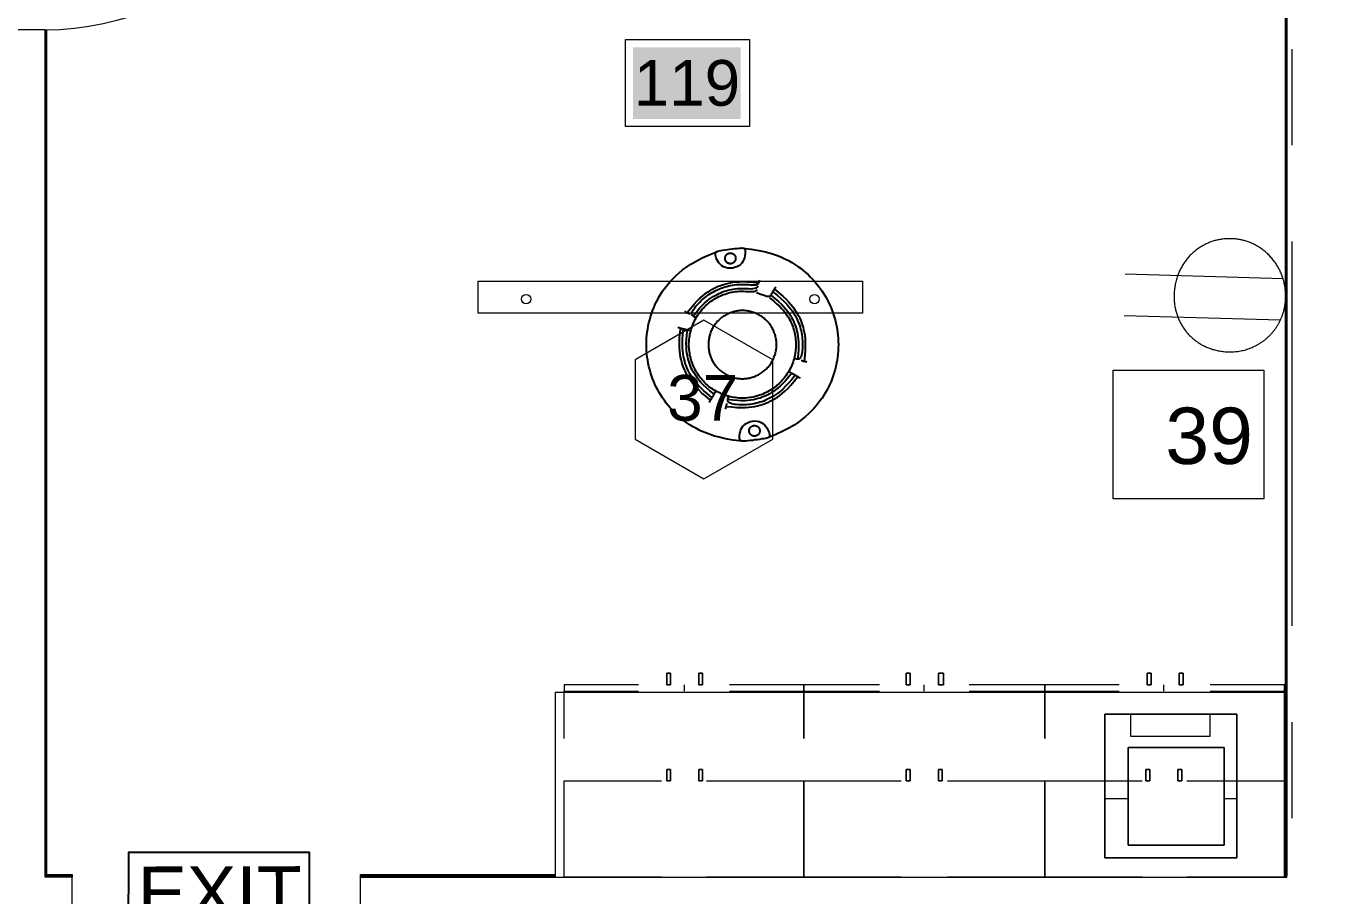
# Model space of a CAD drawing. Header units: inches. Extents: x 0.9 to 36.3, y 0.7 to 23.3.
# Drawn here: x 18.598 to 20.31, y 7.691 to 8.821 of the extents above; entities that cross this region are included whole.
import ezdxf

# ---------------------------------------------------------------- set-up
doc = ezdxf.new("R2010")
doc.units = ezdxf.units.IN
doc.linetypes.add('ACAD_ISO02W100', pattern=[15, 12, -3])
for name, color, linetype, lineweight, true_color in [('Blocks', 7, 'Continuous', 5, 0x9a9c7f), ('Boarder for name', 7, 'Continuous', 5, 0x777777), ('Doors', 7, 'Continuous', 5, 0xf2db9c), ('Lights', 7, 'Continuous', 15, 0xff0a0a), ('Numbering Lights', 1, 'Continuous', 15, 0xff0000), ('PDF_Geometry', 7, 'Continuous', 9, 0x777777)]:
    doc.layers.add(name, color=color, linetype=linetype, lineweight=lineweight, true_color=true_color)
for name, color, linetype in [('EXIT', 10, 'Continuous'), ('PDF_Text', 7, 'Continuous'), ('Smoke Detector', 104, 'Continuous')]:
    doc.layers.add(name, color=color, linetype=linetype)
doc.layers.add('Numbering receptecles', color=170, linetype='Continuous', lineweight=15)
doc.layers.add('Receptacles', color=170, linetype='Continuous', lineweight=15)
doc.layers.add('PDF_Solid Fills', color=7, linetype='Continuous', true_color=0xffffff)
doc.styles.add('PDF Arial', font='arial.ttf')
doc.styles.get("Standard").update_dxf_attribs({"font": 'arial.ttf'})

msp = doc.modelspace()

# ---------------------------------------------------------------- linework, layer by layer
at = {"layer": 'Blocks', "linetype": 'ByBlock'}
for points in [[(19.4309, 7.9647), (19.4309, 7.9797), (19.4359, 7.9797), (19.4359, 7.9647), (19.4359, 7.9797), (19.4309, 7.9797), (19.4309, 7.9647), (19.4309, 7.9747)], [(19.4775, 7.9797), (19.4775, 7.9647), (19.4725, 7.9647), (19.4775, 7.9647), (19.4775, 7.9747), (19.4775, 7.9647), (19.4725, 7.9647), (19.4775, 7.9647), (19.4775, 7.9797), (19.4725, 7.9797), (19.4725, 7.9647), (19.4725, 7.9797)], [(19.7425, 7.9647), (19.7425, 7.9797), (19.7475, 7.9797), (19.7475, 7.9647), (19.7475, 7.9797), (19.7425, 7.9797), (19.7425, 7.9647), (19.7425, 7.9747)], [(19.7909, 7.9797), (19.7909, 7.9647), (19.7842, 7.9647), (19.7909, 7.9647), (19.7909, 7.9747), (19.7909, 7.9647), (19.7842, 7.9647), (19.7909, 7.9647), (19.7909, 7.9797), (19.7842, 7.9797), (19.7842, 7.9647), (19.7842, 7.9797)], [(20.0559, 7.9647), (20.0559, 7.9797), (20.0609, 7.9797), (20.0609, 7.9647), (20.0609, 7.9797), (20.0559, 7.9797), (20.0559, 7.9647), (20.0559, 7.9747)], [(20.1025, 7.9797), (20.1025, 7.9647), (20.0975, 7.9647), (20.1025, 7.9647), (20.1025, 7.9747), (20.1025, 7.9647), (20.0975, 7.9647), (20.1025, 7.9647), (20.1025, 7.9797), (20.0975, 7.9797), (20.0975, 7.9647), (20.0975, 7.9797)], [(19.4359, 7.9647), (19.4359, 7.9747)], [(19.4725, 7.9747), (19.4725, 7.9647)], [(19.7475, 7.9647), (19.7475, 7.9747)], [(19.7842, 7.9747), (19.7842, 7.9647)], [(20.0609, 7.9647), (20.0609, 7.9747)], [(20.0975, 7.9747), (20.0975, 7.9647)], [(19.2859, 7.7147), (20.2342, 7.7147), (20.2342, 7.9547), (19.2859, 7.9547)], [(20.0009, 7.7397), (20.1725, 7.7397), (20.1725, 7.9263), (20.0009, 7.9263)], [(20.1725, 7.9263), (20.1725, 7.8347), (20.1725, 7.7397), (20.1725, 7.8347)], [(20.0309, 7.7564), (20.1558, 7.7564), (20.1558, 7.883), (20.0309, 7.883)], [(19.4309, 7.8397), (19.4309, 7.8547), (19.4359, 7.8547), (19.4359, 7.8397), (19.4359, 7.8547), (19.4309, 7.8547), (19.4309, 7.8397), (19.4309, 7.8497)], [(19.4359, 7.8397), (19.4359, 7.8497)], [(19.4725, 7.8397), (19.4725, 7.8547), (19.4775, 7.8547), (19.4775, 7.8397), (19.4775, 7.8547), (19.4725, 7.8547), (19.4725, 7.8397), (19.4725, 7.8497)], [(19.4775, 7.8397), (19.4775, 7.8497)], [(19.7425, 7.8397), (19.7425, 7.8547), (19.7475, 7.8547), (19.7475, 7.8397), (19.7475, 7.8547), (19.7425, 7.8547), (19.7425, 7.8397), (19.7425, 7.8497)], [(19.7475, 7.8397), (19.7475, 7.8497)], [(19.7842, 7.8397), (19.7842, 7.8547), (19.7892, 7.8547), (19.7892, 7.8397), (19.7892, 7.8547), (19.7842, 7.8547), (19.7842, 7.8397), (19.7842, 7.8497)], [(19.7892, 7.8397), (19.7892, 7.8497)], [(20.0009, 7.8163), (20.0009, 7.8347), (20.0009, 7.843), (20.0009, 7.8347)], [(20.0542, 7.8397), (20.0542, 7.8547), (20.0592, 7.8547), (20.0592, 7.8397), (20.0592, 7.8547), (20.0542, 7.8547), (20.0542, 7.8397), (20.0542, 7.8497)], [(20.0592, 7.8397), (20.0592, 7.8497)], [(20.0958, 7.8397), (20.0958, 7.8547), (20.1008, 7.8547), (20.1008, 7.8397), (20.1008, 7.8547), (20.0958, 7.8547), (20.0958, 7.8397), (20.0958, 7.8497)], [(20.1008, 7.8397), (20.1008, 7.8497)], [(20.1725, 7.8163), (20.1725, 7.8347), (20.1725, 7.843), (20.1725, 7.8347)]]:
    msp.add_lwpolyline(points, close=True, dxfattribs=at)
for points in [[(19.3942, 7.9647), (19.2975, 7.9647), (19.2975, 7.9563)], [(19.4309, 7.9647), (19.4359, 7.9647), (19.4309, 7.9647)], [(19.4309, 7.9647), (19.4359, 7.9647), (19.4309, 7.9647)], [(19.4542, 7.9563), (19.4542, 7.9647)], [(19.7075, 7.9647), (19.6092, 7.9647), (19.6092, 7.9563), (19.6092, 7.9647), (19.5125, 7.9647)], [(19.7425, 7.9647), (19.7475, 7.9647), (19.7425, 7.9647)], [(19.7425, 7.9647), (19.7475, 7.9647), (19.7425, 7.9647)], [(19.7659, 7.9563), (19.7659, 7.9647)], [(20.0192, 7.9647), (19.9225, 7.9647), (19.9225, 7.9563), (19.9225, 7.9647), (19.8242, 7.9647)], [(20.0559, 7.9647), (20.0609, 7.9647), (20.0559, 7.9647)], [(20.0559, 7.9647), (20.0609, 7.9647), (20.0559, 7.9647)], [(20.0775, 7.9563), (20.0775, 7.9647)], [(20.2342, 7.9563), (20.2342, 7.9647), (20.1375, 7.9647)], [(19.2975, 7.8947), (19.2975, 7.9563), (19.3942, 7.9563)], [(19.5125, 7.9563), (19.6092, 7.9563), (19.6092, 7.8947), (19.6092, 7.9563), (19.7075, 7.9563)], [(19.8242, 7.9563), (19.9225, 7.9563), (19.9225, 7.8947), (19.9225, 7.9563), (20.0192, 7.9563)], [(20.1375, 7.9563), (20.2342, 7.9563), (20.2342, 7.8947)], [(20.1725, 7.8363), (20.1725, 7.8413), (20.1725, 7.843), (20.1725, 7.8463), (20.1725, 7.8863), (20.1725, 7.9263), (20.0009, 7.9263), (20.0858, 7.9263), (20.1725, 7.9263), (20.1725, 7.918), (20.1725, 7.908), (20.1725, 7.898), (20.1725, 7.8863), (20.1725, 7.863), (20.1725, 7.838), (20.1725, 7.8163), (20.1725, 7.778), (20.1725, 7.7397), (20.1725, 7.7564), (20.1725, 7.7397), (20.0009, 7.7397), (20.1725, 7.7397), (20.0009, 7.7397), (20.0009, 7.7564), (20.0009, 7.7397), (20.0009, 7.778), (20.0009, 7.8163), (20.0009, 7.838), (20.0009, 7.863), (20.0009, 7.8863), (20.0009, 7.898), (20.0009, 7.908), (20.0009, 7.918), (20.0009, 7.9263), (20.0009, 7.8963), (20.0009, 7.8947), (20.0009, 7.893), (20.0009, 7.8913), (20.0009, 7.8897), (20.0009, 7.8863), (20.0009, 7.823), (20.0009, 7.758), (20.0009, 7.823), (20.0009, 7.8863), (20.0009, 7.8897), (20.0009, 7.8913), (20.0009, 7.893), (20.0009, 7.8947), (20.0009, 7.8963), (20.0009, 7.9263), (20.0359, 7.9263), (20.0609, 7.9263), (20.0858, 7.9263), (20.1108, 7.9263), (20.1358, 7.9263), (20.1725, 7.9263), (20.1725, 7.8963), (20.1725, 7.8947), (20.1725, 7.893), (20.1725, 7.8913), (20.1725, 7.8897), (20.1725, 7.8863), (20.1725, 7.823), (20.1725, 7.758), (20.1725, 7.823), (20.1725, 7.8863), (20.1725, 7.8897), (20.1725, 7.8913), (20.1725, 7.893), (20.1725, 7.8947), (20.1725, 7.8963), (20.1725, 7.9263), (20.1375, 7.9263), (20.1125, 7.9263), (20.0858, 7.9263), (20.0592, 7.9263), (20.0342, 7.9263), (20.0342, 7.918), (20.0342, 7.908), (20.0342, 7.898), (20.1375, 7.898), (20.1375, 7.908), (20.1375, 7.918), (20.1375, 7.9263), (20.0342, 7.9263), (20.0009, 7.9263), (20.0009, 7.8347), (20.0009, 7.7397), (20.0009, 7.8347), (20.0009, 7.9263), (20.0009, 7.8863), (20.0009, 7.8463), (20.0009, 7.843), (20.0009, 7.8413), (20.0009, 7.8363)], [(20.0009, 7.9263), (20.0342, 7.9263), (20.0342, 7.918), (20.0342, 7.908), (20.0342, 7.898), (20.1375, 7.898), (20.1375, 7.908), (20.1375, 7.918), (20.1375, 7.9263), (20.1725, 7.9263)], [(20.0342, 7.9263), (20.1375, 7.9263), (20.0342, 7.9263)], [(20.1125, 7.9263), (20.0858, 7.9263), (20.0592, 7.9263)], [(20.0309, 7.8163), (20.0309, 7.848), (20.0309, 7.883), (20.1558, 7.883), (20.1558, 7.848), (20.1558, 7.8163), (20.1558, 7.7863), (20.1558, 7.7564), (20.0309, 7.7564), (20.0309, 7.7863), (20.0309, 7.8163), (20.0009, 7.8163)], [(19.4242, 7.7147), (19.2975, 7.7147), (19.2975, 7.8397), (19.4242, 7.8397)], [(19.4309, 7.8397), (19.4359, 7.8397), (19.4309, 7.8397)], [(19.4309, 7.8397), (19.4359, 7.8397), (19.4309, 7.8397)], [(19.4725, 7.8397), (19.4775, 7.8397), (19.4725, 7.8397)], [(19.4725, 7.8397), (19.4775, 7.8397), (19.4725, 7.8397)], [(19.4825, 7.8397), (19.6092, 7.8397), (19.6092, 7.7147), (19.4825, 7.7147)], [(19.7359, 7.7147), (19.6092, 7.7147), (19.6092, 7.8397), (19.7359, 7.8397)], [(19.7425, 7.8397), (19.7475, 7.8397), (19.7425, 7.8397)], [(19.7425, 7.8397), (19.7475, 7.8397), (19.7425, 7.8397)], [(19.7842, 7.8397), (19.7892, 7.8397), (19.7842, 7.8397)], [(19.7842, 7.8397), (19.7892, 7.8397), (19.7842, 7.8397)], [(19.7959, 7.8397), (19.9225, 7.8397), (19.9225, 7.7147), (19.7959, 7.7147)], [(20.0492, 7.7147), (19.9225, 7.7147), (19.9225, 7.8397), (20.0492, 7.8397)], [(20.0542, 7.8397), (20.0592, 7.8397), (20.0542, 7.8397)], [(20.0542, 7.8397), (20.0592, 7.8397), (20.0542, 7.8397)], [(20.0958, 7.8397), (20.1008, 7.8397), (20.0958, 7.8397)], [(20.0958, 7.8397), (20.1008, 7.8397), (20.0958, 7.8397)], [(20.1075, 7.8397), (20.2342, 7.8397), (20.2342, 7.7147), (20.1075, 7.7147)], [(20.1725, 7.8163), (20.1558, 7.8163)], [(19.3942, 7.7147), (19.2975, 7.7147), (19.2975, 7.7764)], [(19.7075, 7.7147), (19.6092, 7.7147), (19.6092, 7.7764), (19.6092, 7.7147), (19.5125, 7.7147)], [(20.0192, 7.7147), (19.9225, 7.7147), (19.9225, 7.7764), (19.9225, 7.7147), (19.8242, 7.7147)]]:
    msp.add_lwpolyline(points, dxfattribs=at)
at = {"layer": 'Boarder for name', "linetype": 'ByBlock'}
msp.add_lwpolyline([(19.3772, 8.8037), (19.5388, 8.8037), (19.5388, 8.6904), (19.3772, 8.6904)], close=True, dxfattribs=at)
at = {"layer": 'Doors', "linetype": 'ByBlock'}
msp.add_arc((18.6198, 9.1941), 0.3778, 270.4236, 359.5764, dxfattribs=at)
at = {"layer": 'EXIT', "linetype": 'ByBlock', "ltscale": 0.001}
msp.add_lwpolyline([(18.9659, 7.6384), (18.7311, 7.6384), (18.7313, 7.747), (18.9661, 7.747)], close=True, dxfattribs=at)
at = {"layer": 'Lights', "linetype": 'ByBlock'}
msp.add_lwpolyline([(19.6856, 8.448), (19.1856, 8.448), (19.1856, 8.4897), (19.6856, 8.4897)], close=True, dxfattribs=at)
for centre in [(19.2481, 8.4662), (19.6231, 8.4662)]:
    msp.add_circle(centre, 0.006, dxfattribs=at)
at = {"layer": 'Numbering Lights', "linetype": 'ByBlock', "ltscale": 0.001}
msp.add_lwpolyline([(19.4794, 8.439), (19.3899, 8.3874), (19.3899, 8.2841), (19.4794, 8.2325), (19.5688, 8.2841), (19.5688, 8.3874)], close=True, dxfattribs=at)
at = {"layer": 'Numbering receptecles', "linetype": 'ByBlock', "ltscale": 0.001}
msp.add_lwpolyline([(20.0116, 8.3738), (20.2076, 8.3738), (20.2076, 8.2066), (20.0116, 8.2066)], close=True, dxfattribs=at)
at = {"layer": 'PDF_Geometry', "linetype": 'ByBlock'}
for points in [[(20.3142, 6.0998), (20.0359, 6.0998), (20.0359, 6.1931), (20.2375, 6.1931), (20.2375, 7.6647), (19.0326, 7.6647), (19.0326, 7.7147), (20.2375, 7.7147), (20.2375, 9.223), (18.6226, 9.223), (18.6226, 9.1913), (18.5726, 9.1913), (18.5726, 9.2663), (18.5726, 9.2963), (18.6226, 9.2963), (20.3075, 9.2963), (20.7492, 9.2963), (20.7492, 9.2663), (20.7492, 9.223), (20.5625, 9.223)], [(20.2375, 7.7147), (20.2375, 9.223), (20.2375, 7.7164), (20.2342, 7.7164), (20.2375, 7.7164), (20.2358, 7.7164), (20.2358, 7.718), (20.2358, 9.2196), (18.6242, 9.2196), (18.6242, 9.2213), (20.2375, 9.2213), (18.6242, 9.2213), (18.6242, 9.2196), (18.6242, 9.1913), (18.6242, 9.2213)], [(20.2375, 9.2213), (20.2375, 7.7164), (20.2358, 7.7164), (20.2358, 7.718), (20.2342, 7.718)], [(17.9543, 6.0998), (18.7876, 6.0998), (18.7876, 6.1931), (18.6226, 6.1931), (18.6226, 7.3364), (18.6226, 7.6647), (18.6576, 7.6647), (18.6576, 7.7147), (18.6226, 7.7147), (18.6226, 8.668), (18.6226, 8.8163), (18.5726, 8.8163)], [(18.6242, 7.7164), (18.6242, 8.668), (18.6242, 7.718), (18.6576, 7.718), (18.6576, 7.7164), (18.6576, 7.7147), (18.6226, 7.7147), (18.6226, 8.668), (18.6226, 8.8163), (18.6242, 8.8163), (18.6242, 8.668), (18.6242, 8.8163), (18.6242, 8.668), (18.6242, 7.7147)], [(18.6242, 8.8163), (18.6242, 8.8163)], [(20.2442, 8.6663), (20.2442, 8.7913)], [(20.2442, 8.0413), (20.2442, 8.5413)], [(20.2442, 7.7913), (20.2442, 7.9163)], [(20.2342, 7.7764), (20.2342, 7.7147), (20.1375, 7.7147)], [(18.6226, 7.7147), (18.6226, 7.7164), (18.6576, 7.7164), (18.6242, 7.7164), (18.6576, 7.7164)], [(19.0326, 7.7147), (19.0326, 7.7164), (19.0326, 7.718), (19.2859, 7.718)]]:
    msp.add_lwpolyline(points, dxfattribs=at)
msp.add_lwpolyline([(19.2859, 7.7164), (19.0326, 7.7164)], close=True, dxfattribs=at)
at = {"layer": 'PDF_Solid Fills', "linetype": 'ByBlock', "transparency": 33554559}
msp.add_solid([(19.3872, 8.7004), (19.5272, 8.7004), (19.3872, 8.7937), (19.5272, 8.7937)], dxfattribs=at)
at = {"layer": 'Receptacles', "linetype": 'ByBlock'}
for points in [[(20.0273, 8.4989), (20.2324, 8.493)], [(20.0258, 8.445), (20.2291, 8.4392)]]:
    msp.add_lwpolyline(points, dxfattribs=at)
msp.add_rational_spline([(20.2358, 8.468), (20.2354, 8.4485), (20.2275, 8.4306), (20.2133, 8.4172), (20.1991, 8.4038), (20.1808, 8.3969), (20.1613, 8.3976), (20.1198, 8.3988), (20.0896, 8.4308), (20.0908, 8.4722), (20.092, 8.5136), (20.124, 8.5459), (20.1655, 8.5447), (20.2048, 8.5436), (20.237, 8.5095), (20.2358, 8.468)], [1, 0.948448710105, 0.948448710105, 1, 0.948448710105, 0.948448710105, 1, 1, 1, 1, 1, 1, 1, 1, 1, 1], degree=3, knots=[0, 0, 0, 0, 0.79168, 0.79168, 0.79168, 1.583359, 1.583359, 1.583359, 2.583359, 2.583359, 2.583359, 3.583359, 3.583359, 3.583359, 4.583359, 4.583359, 4.583359, 4.583359], dxfattribs=at)
at = {"layer": 'Smoke Detector', "linetype": 'ByBlock'}
for points in [[(19.5287, 8.2814), (19.5174, 8.2829), (19.5076, 8.2846), (19.4991, 8.2865), (19.4916, 8.2886), (19.4851, 8.2908), (19.4793, 8.2931), (19.4742, 8.2954), (19.4695, 8.2979), (19.4652, 8.3003), (19.4611, 8.3028), (19.4573, 8.3053), (19.4537, 8.3078), (19.4503, 8.3105), (19.4471, 8.3131), (19.4441, 8.3159), (19.4411, 8.3187), (19.4383, 8.3217), (19.4355, 8.3247), (19.4329, 8.3278), (19.4304, 8.331), (19.4279, 8.3343), (19.4256, 8.3377), (19.4234, 8.3411), (19.4213, 8.3446), (19.4193, 8.3482), (19.4174, 8.3518), (19.4157, 8.3555), (19.4141, 8.3592), (19.4126, 8.363), (19.4112, 8.3669), (19.4099, 8.3708), (19.4088, 8.3747), (19.4078, 8.3787), (19.407, 8.3827), (19.4062, 8.3867), (19.4056, 8.3907), (19.4052, 8.3948), (19.4048, 8.3988), (19.4046, 8.4029), (19.4046, 8.407), (19.4046, 8.4111), (19.4048, 8.4152), (19.4052, 8.4192), (19.4056, 8.4233), (19.4062, 8.4273), (19.407, 8.4314), (19.4078, 8.4353), (19.4088, 8.4393), (19.4099, 8.4432), (19.4112, 8.4471), (19.4126, 8.451), (19.4141, 8.4548), (19.4157, 8.4585), (19.4174, 8.4622), (19.4193, 8.4658), (19.4213, 8.4694), (19.4234, 8.4729), (19.4256, 8.4764), (19.428, 8.4798), (19.4306, 8.4832), (19.4334, 8.4866), (19.4365, 8.49), (19.4397, 8.4935), (19.4433, 8.4969), (19.4472, 8.5005), (19.4515, 8.5041), (19.4565, 8.5078), (19.4623, 8.5117), (19.4691, 8.5156), (19.477, 8.5197), (19.4862, 8.5239), (19.4969, 8.5283)], [(19.5294, 8.5326), (19.5409, 8.5311), (19.5509, 8.5294), (19.5595, 8.5275), (19.5671, 8.5255), (19.5737, 8.5233), (19.5794, 8.521), (19.5846, 8.5186), (19.5893, 8.5162), (19.5936, 8.5137), (19.5977, 8.5112), (19.6015, 8.5087), (19.6051, 8.5062), (19.6084, 8.5035), (19.6116, 8.5009), (19.6147, 8.4981), (19.6176, 8.4953), (19.6205, 8.4923), (19.6232, 8.4893), (19.6259, 8.4862), (19.6284, 8.483), (19.6308, 8.4797), (19.6332, 8.4763), (19.6354, 8.4729), (19.6375, 8.4694), (19.6395, 8.4658), (19.6413, 8.4622), (19.6431, 8.4585), (19.6447, 8.4548), (19.6462, 8.451), (19.6476, 8.4471), (19.6488, 8.4432), (19.65, 8.4393), (19.6509, 8.4353), (19.6518, 8.4314), (19.6525, 8.4273), (19.6531, 8.4233), (19.6536, 8.4192), (19.6539, 8.4152), (19.6541, 8.4111), (19.6542, 8.407), (19.6541, 8.4029), (19.6539, 8.3988), (19.6536, 8.3948), (19.6531, 8.3907), (19.6525, 8.3867), (19.6518, 8.3827), (19.6509, 8.3787), (19.65, 8.3747), (19.6488, 8.3708), (19.6476, 8.3669), (19.6462, 8.363), (19.6447, 8.3592), (19.6431, 8.3555), (19.6413, 8.3518), (19.6395, 8.3482), (19.6375, 8.3446), (19.6354, 8.3411), (19.6331, 8.3376), (19.6307, 8.3342), (19.6281, 8.3308), (19.6253, 8.3274), (19.6223, 8.324), (19.619, 8.3206), (19.6155, 8.3171), (19.6116, 8.3135), (19.6072, 8.3099), (19.6023, 8.3062), (19.5965, 8.3024), (19.5899, 8.2985), (19.5821, 8.2944), (19.573, 8.2902), (19.5626, 8.2859)], [(19.4574, 8.4486), (19.4622, 8.4545), (19.4665, 8.4596), (19.4705, 8.4639), (19.4742, 8.4675), (19.4777, 8.4705), (19.4809, 8.4731), (19.4839, 8.4752), (19.4869, 8.4771), (19.4897, 8.4787), (19.4925, 8.4802), (19.4952, 8.4816), (19.498, 8.4828), (19.5008, 8.4839), (19.5037, 8.4849), (19.5067, 8.4858), (19.5099, 8.4866), (19.5133, 8.4874), (19.517, 8.488), (19.521, 8.4885), (19.5256, 8.4888), (19.5308, 8.4889), (19.5366, 8.4887), (19.5433, 8.4882), (19.5509, 8.4873)], [(19.5646, 8.4679), (19.5696, 8.4639), (19.5739, 8.4602), (19.5775, 8.4568), (19.5806, 8.4537), (19.5831, 8.4508), (19.5853, 8.448), (19.5871, 8.4455), (19.5887, 8.443), (19.5901, 8.4406), (19.5914, 8.4383), (19.5925, 8.436), (19.5935, 8.4338), (19.5944, 8.4316), (19.5952, 8.4294), (19.5959, 8.4272), (19.5966, 8.425), (19.5971, 8.4228), (19.5976, 8.4206), (19.598, 8.4183), (19.5983, 8.4161), (19.5986, 8.4138), (19.5988, 8.4116), (19.5989, 8.4093), (19.5989, 8.407), (19.5989, 8.4047), (19.5988, 8.4025), (19.5986, 8.4002), (19.5983, 8.3979), (19.598, 8.3957), (19.5976, 8.3934), (19.5971, 8.3912), (19.5966, 8.389), (19.5959, 8.3868), (19.5952, 8.3847), (19.5945, 8.3825), (19.5936, 8.3804), (19.5927, 8.3783), (19.5918, 8.3762), (19.5907, 8.3742), (19.5896, 8.3722), (19.5884, 8.3703), (19.5872, 8.3684), (19.5859, 8.3665), (19.5846, 8.3647), (19.5831, 8.3629), (19.5817, 8.3612), (19.5801, 8.3595), (19.5786, 8.3578), (19.5769, 8.3562), (19.5752, 8.3547), (19.5735, 8.3532), (19.5717, 8.3518), (19.5699, 8.3505), (19.568, 8.3492), (19.5661, 8.348), (19.5642, 8.3468), (19.5622, 8.3457), (19.5601, 8.3446), (19.5581, 8.3437), (19.556, 8.3428), (19.5539, 8.3419), (19.5517, 8.3412), (19.5496, 8.3405), (19.5474, 8.3398), (19.5452, 8.3393), (19.543, 8.3388), (19.5407, 8.3384), (19.5385, 8.3381), (19.5362, 8.3378), (19.5339, 8.3376), (19.5317, 8.3375), (19.5294, 8.3375), (19.5271, 8.3375), (19.5248, 8.3376), (19.5226, 8.3378), (19.5203, 8.3381), (19.5181, 8.3384), (19.5158, 8.3388), (19.5136, 8.3393), (19.5114, 8.3398), (19.5092, 8.3405), (19.507, 8.3412), (19.5049, 8.3419), (19.5028, 8.3428), (19.5007, 8.3437), (19.4986, 8.3446), (19.4966, 8.3457), (19.4946, 8.3468), (19.4927, 8.348), (19.4908, 8.3492), (19.4889, 8.3505), (19.4871, 8.3518), (19.4853, 8.3532), (19.4835, 8.3547), (19.4818, 8.3562), (19.4802, 8.3578), (19.4786, 8.3595), (19.4771, 8.3612), (19.4756, 8.3629), (19.4742, 8.3647), (19.4729, 8.3665), (19.4716, 8.3684), (19.4703, 8.3703), (19.4692, 8.3722), (19.4681, 8.3742), (19.467, 8.3762), (19.466, 8.3783), (19.4651, 8.3804), (19.4643, 8.3825), (19.4635, 8.3847), (19.4628, 8.3868), (19.4622, 8.389), (19.4617, 8.3912), (19.4612, 8.3934), (19.4608, 8.3957), (19.4604, 8.3979), (19.4602, 8.4002), (19.46, 8.4025), (19.4599, 8.4047), (19.4598, 8.407), (19.4599, 8.4093), (19.46, 8.4116), (19.4602, 8.4138), (19.4604, 8.4161), (19.4608, 8.4183), (19.4612, 8.4206), (19.4617, 8.4228), (19.4622, 8.425), (19.4628, 8.4272), (19.4635, 8.4294), (19.4643, 8.4315), (19.4651, 8.4336), (19.466, 8.4357), (19.467, 8.4378), (19.4681, 8.4398), (19.4692, 8.4418), (19.4703, 8.4437), (19.4716, 8.4456), (19.4729, 8.4475), (19.4742, 8.4493), (19.4756, 8.4511), (19.4771, 8.4529), (19.4786, 8.4545), (19.4802, 8.4562), (19.4818, 8.4578), (19.4835, 8.4593), (19.4853, 8.4608), (19.4871, 8.4622), (19.4889, 8.4635), (19.4908, 8.4648), (19.4927, 8.4661), (19.4946, 8.4672), (19.4966, 8.4683), (19.4986, 8.4694), (19.5007, 8.4703), (19.5028, 8.4712), (19.5049, 8.4721), (19.507, 8.4728), (19.5092, 8.4735), (19.5114, 8.4742), (19.5136, 8.4747), (19.5158, 8.4752), (19.5181, 8.4756), (19.5205, 8.4759), (19.5229, 8.4762), (19.5255, 8.4763), (19.5281, 8.4764), (19.5309, 8.4763), (19.5338, 8.4762), (19.5367, 8.4761), (19.5396, 8.476), (19.5422, 8.476), (19.5445, 8.4762), (19.5465, 8.4767), (19.5478, 8.4774), (19.5486, 8.4786)], [(19.4685, 8.4422), (19.4673, 8.4428), (19.4663, 8.4435), (19.4654, 8.4442), (19.4646, 8.4449), (19.4641, 8.4456), (19.4638, 8.4465), (19.4638, 8.4475), (19.464, 8.4487), (19.4645, 8.4501), (19.4653, 8.4516), (19.4663, 8.4533), (19.4675, 8.455), (19.469, 8.4568), (19.4705, 8.4587), (19.4722, 8.4606), (19.474, 8.4624), (19.4758, 8.4642), (19.4777, 8.4659), (19.4797, 8.4676), (19.4817, 8.4691), (19.4838, 8.4707), (19.4859, 8.4721), (19.488, 8.4735), (19.4902, 8.4748), (19.4925, 8.4761), (19.4947, 8.4773), (19.4971, 8.4784), (19.4994, 8.4794), (19.5018, 8.4803), (19.5042, 8.4812), (19.5066, 8.482), (19.5091, 8.4827), (19.5116, 8.4833), (19.5141, 8.4838), (19.5166, 8.4843), (19.5192, 8.4847), (19.5217, 8.485), (19.5243, 8.4852), (19.5268, 8.4853), (19.5294, 8.4853), (19.5319, 8.4853), (19.5345, 8.4852), (19.5369, 8.4851), (19.5392, 8.4849), (19.5414, 8.4848), (19.5434, 8.4848), (19.5452, 8.4848), (19.5467, 8.4849), (19.548, 8.4852), (19.5489, 8.4856), (19.5497, 8.4861), (19.5503, 8.4867), (19.5508, 8.4875), (19.5512, 8.4885), (19.5515, 8.4896), (19.5519, 8.4909)], [(19.4652, 8.444), (19.4695, 8.4494), (19.4733, 8.4539), (19.4769, 8.4577), (19.4802, 8.4609), (19.4833, 8.4636), (19.4862, 8.4659), (19.4889, 8.4678), (19.4915, 8.4694), (19.494, 8.4709), (19.4965, 8.4723), (19.4989, 8.4735), (19.5012, 8.4745), (19.5035, 8.4755), (19.5058, 8.4763), (19.5081, 8.4771), (19.5104, 8.4777), (19.5128, 8.4783), (19.5151, 8.4788), (19.5175, 8.4792), (19.52, 8.4796), (19.5226, 8.4798), (19.5253, 8.48), (19.5281, 8.4801), (19.531, 8.48), (19.534, 8.4799), (19.5371, 8.4798), (19.5401, 8.4797), (19.5429, 8.4798), (19.5454, 8.4802), (19.5475, 8.4809), (19.549, 8.4819), (19.5499, 8.4835)], [(19.5476, 8.4749), (19.5532, 8.4727), (19.5576, 8.4712), (19.5608, 8.4702), (19.563, 8.4698), (19.5645, 8.4698), (19.5655, 8.47), (19.566, 8.4705), (19.5664, 8.4711), (19.5667, 8.4717), (19.5671, 8.4722), (19.5674, 8.4728), (19.5677, 8.4734), (19.568, 8.474), (19.5684, 8.4745), (19.5687, 8.4751), (19.5691, 8.4757), (19.5694, 8.4763), (19.5698, 8.4769), (19.5702, 8.4776), (19.5706, 8.4783), (19.571, 8.4791), (19.5716, 8.48), (19.5721, 8.481), (19.5728, 8.4822)], [(19.569, 8.4756), (19.5747, 8.4711), (19.5795, 8.4669), (19.5836, 8.4631), (19.5871, 8.4596), (19.5899, 8.4563), (19.5924, 8.4532), (19.5944, 8.4503), (19.5962, 8.4475), (19.5978, 8.4448), (19.5992, 8.4422), (19.6005, 8.4397), (19.6016, 8.4372), (19.6026, 8.4347), (19.6035, 8.4322), (19.6043, 8.4297), (19.6051, 8.4273), (19.6057, 8.4248), (19.6062, 8.4223), (19.6067, 8.4198), (19.6071, 8.4172), (19.6073, 8.4147), (19.6076, 8.4121), (19.6077, 8.4096), (19.6077, 8.407), (19.6077, 8.4044), (19.6076, 8.4019), (19.6073, 8.3995), (19.6071, 8.3972), (19.6067, 8.3951), (19.6062, 8.3932), (19.6057, 8.3916), (19.6051, 8.3902), (19.6045, 8.3893), (19.6037, 8.3886), (19.6029, 8.3882), (19.6019, 8.388), (19.6009, 8.388), (19.5998, 8.3882), (19.5986, 8.3885), (19.5973, 8.3888)], [(19.5709, 8.479), (19.5769, 8.4742), (19.582, 8.4699), (19.5863, 8.4659), (19.5899, 8.4622), (19.5929, 8.4587), (19.5954, 8.4555), (19.5976, 8.4524), (19.5994, 8.4495), (19.6011, 8.4467), (19.6026, 8.4439), (19.604, 8.4412), (19.6052, 8.4384), (19.6063, 8.4356), (19.6073, 8.4327), (19.6082, 8.4297), (19.609, 8.4265), (19.6097, 8.4231), (19.6104, 8.4194), (19.6109, 8.4153), (19.6112, 8.4108), (19.6112, 8.4056), (19.611, 8.3997), (19.6105, 8.3931), (19.6097, 8.3855)], [(19.5664, 8.4712), (19.5717, 8.4669), (19.5763, 8.463), (19.5801, 8.4595), (19.5833, 8.4562), (19.586, 8.4531), (19.5883, 8.4502), (19.5902, 8.4475), (19.5918, 8.4449), (19.5933, 8.4424), (19.5947, 8.4399), (19.5959, 8.4375), (19.5969, 8.435), (19.5979, 8.4325), (19.5988, 8.4299), (19.5996, 8.4272), (19.6003, 8.4244), (19.601, 8.4213), (19.6016, 8.4181), (19.602, 8.4144), (19.6023, 8.4104), (19.6023, 8.4058), (19.6022, 8.4005), (19.6017, 8.3946), (19.6009, 8.3878)], [(19.4542, 8.4504), (19.4553, 8.4498), (19.4561, 8.4493), (19.4568, 8.4489), (19.4574, 8.4485), (19.4581, 8.4482), (19.4588, 8.4478), (19.4597, 8.4473), (19.4608, 8.4466)], [(19.4455, 8.4295), (19.4468, 8.4291), (19.4479, 8.4288), (19.4489, 8.4286), (19.4499, 8.4283), (19.4507, 8.4281), (19.4516, 8.4279), (19.4524, 8.4276), (19.4532, 8.4274), (19.454, 8.4272), (19.4549, 8.427), (19.4558, 8.4267), (19.4568, 8.4265), (19.4578, 8.4262), (19.4589, 8.4259), (19.4601, 8.4256), (19.4614, 8.4252)], [(19.4878, 8.335), (19.4819, 8.3398), (19.4768, 8.3441), (19.4725, 8.3481), (19.4689, 8.3518), (19.4659, 8.3553), (19.4633, 8.3585), (19.4612, 8.3616), (19.4593, 8.3645), (19.4577, 8.3673), (19.4562, 8.3701), (19.4548, 8.3728), (19.4536, 8.3756), (19.4525, 8.3784), (19.4515, 8.3813), (19.4506, 8.3843), (19.4498, 8.3875), (19.449, 8.3909), (19.4484, 8.3946), (19.4479, 8.3987), (19.4476, 8.4032), (19.4475, 8.4084), (19.4477, 8.4143), (19.4482, 8.4209), (19.4491, 8.4285)], [(19.4898, 8.3384), (19.4841, 8.3429), (19.4792, 8.3471), (19.4751, 8.3509), (19.4717, 8.3544), (19.4688, 8.3577), (19.4664, 8.3608), (19.4644, 8.3637), (19.4626, 8.3665), (19.461, 8.3692), (19.4596, 8.3718), (19.4583, 8.3744), (19.4571, 8.3771), (19.4561, 8.3798), (19.4551, 8.3825), (19.4543, 8.3854), (19.4535, 8.3884), (19.4528, 8.3917), (19.4522, 8.3952), (19.4517, 8.399), (19.4514, 8.4034), (19.4513, 8.4083), (19.4515, 8.4139), (19.452, 8.4203), (19.4528, 8.4275)], [(19.4923, 8.3429), (19.487, 8.3471), (19.4825, 8.351), (19.4787, 8.3545), (19.4755, 8.3578), (19.4728, 8.3609), (19.4705, 8.3638), (19.4686, 8.3665), (19.4669, 8.3691), (19.4655, 8.3716), (19.4641, 8.3741), (19.4629, 8.3766), (19.4618, 8.379), (19.4608, 8.3815), (19.46, 8.3841), (19.4592, 8.3868), (19.4584, 8.3896), (19.4578, 8.3927), (19.4572, 8.3959), (19.4568, 8.3996), (19.4565, 8.4036), (19.4564, 8.4082), (19.4566, 8.4135), (19.4571, 8.4194), (19.4578, 8.4262)], [(19.5903, 8.3718), (19.5915, 8.3712), (19.5925, 8.3705), (19.5936, 8.37), (19.5945, 8.3694), (19.5954, 8.3689), (19.5962, 8.3684), (19.597, 8.368), (19.5977, 8.3675), (19.5985, 8.3671), (19.5992, 8.3667), (19.5999, 8.3663), (19.6007, 8.3658), (19.6015, 8.3654), (19.6024, 8.3648), (19.6034, 8.3643), (19.6046, 8.3636)], [(19.6059, 8.3865), (19.6072, 8.3862), (19.6081, 8.3859), (19.6089, 8.3857), (19.6096, 8.3855), (19.6103, 8.3853), (19.6111, 8.3851), (19.6121, 8.3849), (19.6132, 8.3845)], [(19.5079, 8.3267), (19.5155, 8.3259), (19.5221, 8.3253), (19.528, 8.3251), (19.5332, 8.3252), (19.5377, 8.3255), (19.5418, 8.326), (19.5455, 8.3267), (19.5489, 8.3274), (19.552, 8.3282), (19.5551, 8.3291), (19.558, 8.3301), (19.5608, 8.3312), (19.5636, 8.3324), (19.5663, 8.3338), (19.5691, 8.3353), (19.5719, 8.3369), (19.5748, 8.3388), (19.5779, 8.341), (19.5811, 8.3435), (19.5845, 8.3465), (19.5883, 8.3501), (19.5923, 8.3544), (19.5966, 8.3595), (19.6014, 8.3654)], [(19.5935, 8.37), (19.5893, 8.3646), (19.5854, 8.3601), (19.5819, 8.3563), (19.5785, 8.3531), (19.5755, 8.3504), (19.5726, 8.3481), (19.5699, 8.3462), (19.5673, 8.3446), (19.5648, 8.3431), (19.5623, 8.3417), (19.5598, 8.3405), (19.5574, 8.3394), (19.5549, 8.3385), (19.5523, 8.3376), (19.5496, 8.3368), (19.5467, 8.3361), (19.5437, 8.3354), (19.5405, 8.3348), (19.5368, 8.3344), (19.5328, 8.3341), (19.5281, 8.334), (19.5229, 8.3342), (19.517, 8.3347), (19.5102, 8.3355)], [(19.598, 8.3674), (19.5935, 8.3617), (19.5893, 8.3568), (19.5855, 8.3528), (19.582, 8.3493), (19.5787, 8.3464), (19.5756, 8.344), (19.5727, 8.342), (19.5699, 8.3402), (19.5672, 8.3386), (19.5646, 8.3372), (19.562, 8.3359), (19.5595, 8.3348), (19.5571, 8.3337), (19.5546, 8.3328), (19.5521, 8.332), (19.5497, 8.3313), (19.5472, 8.3307), (19.5447, 8.3302), (19.5421, 8.3297), (19.5396, 8.3293), (19.5371, 8.329), (19.5345, 8.3288), (19.5319, 8.3287), (19.5294, 8.3287), (19.5268, 8.3287), (19.5243, 8.3288), (19.5219, 8.329), (19.5196, 8.3293), (19.5175, 8.3297), (19.5156, 8.3301), (19.514, 8.3307), (19.5126, 8.3313), (19.5116, 8.3319), (19.511, 8.3327), (19.5106, 8.3335), (19.5104, 8.3344), (19.5104, 8.3355), (19.5106, 8.3366), (19.5108, 8.3378), (19.5112, 8.3391)], [(19.4942, 8.3461), (19.4935, 8.3449), (19.4929, 8.3438), (19.4923, 8.3428), (19.4918, 8.3419), (19.4913, 8.341), (19.4908, 8.3402), (19.4904, 8.3394), (19.4899, 8.3387), (19.4895, 8.3379), (19.4891, 8.3372), (19.4887, 8.3365), (19.4882, 8.3357), (19.4877, 8.3349), (19.4872, 8.334), (19.4866, 8.333), (19.486, 8.3318)], [(19.5089, 8.3305), (19.5085, 8.3292), (19.5083, 8.3282), (19.5081, 8.3274), (19.5079, 8.3267), (19.5077, 8.326), (19.5075, 8.3253), (19.5072, 8.3243), (19.5069, 8.3231)]]:
    msp.add_lwpolyline(points, dxfattribs=at)
for points in [[(19.5268, 8.511), (19.5246, 8.5094), (19.522, 8.5081), (19.5192, 8.5071), (19.5163, 8.5065), (19.5133, 8.5063), (19.5104, 8.5065), (19.5075, 8.5071), (19.505, 8.5081), (19.5027, 8.5095), (19.5007, 8.5113), (19.4989, 8.5133), (19.4975, 8.5154), (19.4963, 8.5176), (19.4954, 8.5197), (19.4948, 8.5217), (19.4944, 8.5234), (19.4942, 8.5248), (19.4942, 8.526), (19.4946, 8.5269), (19.4952, 8.5276), (19.4962, 8.5281), (19.4975, 8.5286), (19.4992, 8.529), (19.5014, 8.5293), (19.5039, 8.5298), (19.5068, 8.5302), (19.5099, 8.5306), (19.5131, 8.5311), (19.5163, 8.5315), (19.5193, 8.5318), (19.5222, 8.5322), (19.5248, 8.5324), (19.5269, 8.5326), (19.5287, 8.5327), (19.5301, 8.5326), (19.5312, 8.5323), (19.532, 8.5318), (19.5326, 8.531), (19.5329, 8.5299), (19.5331, 8.5285), (19.5331, 8.5267), (19.533, 8.5246), (19.5327, 8.5224), (19.5321, 8.52), (19.5313, 8.5175), (19.5301, 8.5152), (19.5287, 8.513)], [(19.5172, 8.5251), (19.5174, 8.525), (19.5175, 8.5249), (19.5177, 8.5247), (19.5179, 8.5246), (19.5181, 8.5245), (19.5183, 8.5243), (19.5184, 8.5242), (19.5186, 8.524), (19.5188, 8.5238), (19.5189, 8.5237), (19.5191, 8.5235), (19.5192, 8.5233), (19.5193, 8.5231), (19.5195, 8.5229), (19.5196, 8.5228), (19.5197, 8.5226), (19.5198, 8.5224), (19.5199, 8.5222), (19.52, 8.522), (19.5201, 8.5218), (19.5202, 8.5215), (19.5203, 8.5213), (19.5203, 8.5211), (19.5204, 8.5209), (19.5204, 8.5207), (19.5205, 8.5205), (19.5205, 8.5202), (19.5206, 8.52), (19.5206, 8.5198), (19.5206, 8.5196), (19.5206, 8.5193), (19.5206, 8.5191), (19.5206, 8.5189), (19.5206, 8.5187), (19.5206, 8.5184), (19.5206, 8.5182), (19.5205, 8.518), (19.5205, 8.5178), (19.5204, 8.5175), (19.5204, 8.5173), (19.5203, 8.5171), (19.5203, 8.5169), (19.5202, 8.5167), (19.5201, 8.5165), (19.52, 8.5162), (19.5199, 8.516), (19.5198, 8.5158), (19.5197, 8.5156), (19.5196, 8.5154), (19.5195, 8.5153), (19.5193, 8.5151), (19.5192, 8.5149), (19.5191, 8.5147), (19.5189, 8.5145), (19.5188, 8.5144), (19.5186, 8.5142), (19.5184, 8.5141), (19.5183, 8.5139), (19.5181, 8.5138), (19.5179, 8.5136), (19.5177, 8.5135), (19.5175, 8.5134), (19.5174, 8.5132), (19.5172, 8.5131), (19.517, 8.513), (19.5168, 8.5129), (19.5166, 8.5128), (19.5164, 8.5127), (19.5161, 8.5126), (19.5159, 8.5126), (19.5157, 8.5125), (19.5155, 8.5124), (19.5153, 8.5124), (19.5151, 8.5123), (19.5148, 8.5123), (19.5146, 8.5122), (19.5144, 8.5122), (19.5142, 8.5122), (19.5139, 8.5122), (19.5137, 8.5122), (19.5135, 8.5122), (19.5133, 8.5122), (19.513, 8.5122), (19.5128, 8.5122), (19.5126, 8.5123), (19.5124, 8.5123), (19.5121, 8.5124), (19.5119, 8.5124), (19.5117, 8.5125), (19.5115, 8.5126), (19.5113, 8.5126), (19.5111, 8.5127), (19.5108, 8.5128), (19.5106, 8.5129), (19.5104, 8.513), (19.5102, 8.5131), (19.5101, 8.5132), (19.5099, 8.5134), (19.5097, 8.5135), (19.5095, 8.5136), (19.5093, 8.5138), (19.5091, 8.5139), (19.509, 8.5141), (19.5088, 8.5142), (19.5087, 8.5144), (19.5085, 8.5145), (19.5084, 8.5147), (19.5082, 8.5149), (19.5081, 8.5151), (19.508, 8.5153), (19.5078, 8.5154), (19.5077, 8.5156), (19.5076, 8.5158), (19.5075, 8.516), (19.5074, 8.5162), (19.5073, 8.5165), (19.5072, 8.5167), (19.5072, 8.5169), (19.5071, 8.5171), (19.507, 8.5173), (19.507, 8.5175), (19.5069, 8.5178), (19.5069, 8.518), (19.5068, 8.5182), (19.5068, 8.5184), (19.5068, 8.5187), (19.5068, 8.5189), (19.5068, 8.5191), (19.5068, 8.5193), (19.5068, 8.5196), (19.5068, 8.5198), (19.5068, 8.52), (19.5069, 8.5202), (19.5069, 8.5205), (19.507, 8.5207), (19.507, 8.5209), (19.5071, 8.5211), (19.5072, 8.5213), (19.5072, 8.5215), (19.5073, 8.5218), (19.5074, 8.522), (19.5075, 8.5222), (19.5076, 8.5224), (19.5077, 8.5226), (19.5078, 8.5228), (19.508, 8.5229), (19.5081, 8.5231), (19.5082, 8.5233), (19.5084, 8.5235), (19.5085, 8.5237), (19.5087, 8.5238), (19.5088, 8.524), (19.509, 8.5242), (19.5091, 8.5243), (19.5093, 8.5245), (19.5095, 8.5246), (19.5097, 8.5247), (19.5099, 8.5249), (19.5101, 8.525), (19.5102, 8.5251), (19.5104, 8.5252), (19.5106, 8.5253), (19.5108, 8.5254), (19.5111, 8.5255), (19.5113, 8.5256), (19.5115, 8.5257), (19.5117, 8.5257), (19.5119, 8.5258), (19.5121, 8.5258), (19.5124, 8.5259), (19.5126, 8.5259), (19.5128, 8.526), (19.513, 8.526), (19.5133, 8.526), (19.5135, 8.526), (19.5137, 8.526), (19.5139, 8.526), (19.5142, 8.526), (19.5144, 8.526), (19.5146, 8.526), (19.5148, 8.5259), (19.5151, 8.5259), (19.5153, 8.5258), (19.5155, 8.5258), (19.5157, 8.5257), (19.5159, 8.5257), (19.5161, 8.5256), (19.5164, 8.5255), (19.5166, 8.5254), (19.5168, 8.5253), (19.517, 8.5252)], [(19.4866, 8.4185), (19.4863, 8.4171), (19.486, 8.4156), (19.4857, 8.4142), (19.4855, 8.4128), (19.4853, 8.4113), (19.4852, 8.4099), (19.4851, 8.4085), (19.4851, 8.407), (19.4851, 8.4056), (19.4852, 8.4041), (19.4853, 8.4027), (19.4855, 8.4012), (19.4857, 8.3998), (19.486, 8.3984), (19.4863, 8.3969), (19.4866, 8.3955), (19.487, 8.3941), (19.4875, 8.3928), (19.4879, 8.3914), (19.4885, 8.3901), (19.489, 8.3887), (19.4897, 8.3874), (19.4903, 8.3861), (19.491, 8.3849), (19.4918, 8.3836), (19.4926, 8.3824), (19.4934, 8.3812), (19.4943, 8.38), (19.4952, 8.3789), (19.4961, 8.3778), (19.4971, 8.3767), (19.4981, 8.3757), (19.4991, 8.3747), (19.5002, 8.3737), (19.5013, 8.3728), (19.5024, 8.3719), (19.5036, 8.371), (19.5048, 8.3702), (19.506, 8.3694), (19.5072, 8.3687), (19.5085, 8.3679), (19.5098, 8.3673), (19.5111, 8.3667), (19.5124, 8.3661), (19.5138, 8.3656), (19.5152, 8.3651), (19.5165, 8.3646), (19.5179, 8.3642), (19.5193, 8.3639), (19.5207, 8.3636), (19.5222, 8.3633), (19.5236, 8.3631), (19.525, 8.3629), (19.5265, 8.3628), (19.5279, 8.3627), (19.5294, 8.3627), (19.5308, 8.3627), (19.5323, 8.3628), (19.5337, 8.3629), (19.5352, 8.3631), (19.5366, 8.3633), (19.538, 8.3636), (19.5394, 8.3639), (19.5408, 8.3642), (19.5422, 8.3646), (19.5436, 8.3651), (19.545, 8.3656), (19.5463, 8.3661), (19.5477, 8.3667), (19.549, 8.3673), (19.5503, 8.3679), (19.5515, 8.3687), (19.5528, 8.3694), (19.554, 8.3702), (19.5552, 8.371), (19.5563, 8.3719), (19.5575, 8.3728), (19.5586, 8.3737), (19.5597, 8.3747), (19.5607, 8.3757), (19.5617, 8.3767), (19.5627, 8.3778), (19.5636, 8.3789), (19.5645, 8.38), (19.5654, 8.3812), (19.5662, 8.3824), (19.567, 8.3836), (19.5677, 8.3849), (19.5684, 8.3861), (19.5691, 8.3874), (19.5697, 8.3887), (19.5703, 8.3901), (19.5708, 8.3914), (19.5713, 8.3928), (19.5718, 8.3941), (19.5722, 8.3955), (19.5725, 8.3969), (19.5728, 8.3984), (19.5731, 8.3998), (19.5733, 8.4012), (19.5735, 8.4027), (19.5736, 8.4041), (19.5736, 8.4056), (19.5737, 8.407), (19.5736, 8.4085), (19.5736, 8.4099), (19.5735, 8.4113), (19.5733, 8.4128), (19.5731, 8.4142), (19.5728, 8.4156), (19.5725, 8.4171), (19.5722, 8.4185), (19.5718, 8.4199), (19.5713, 8.4212), (19.5708, 8.4226), (19.5703, 8.4239), (19.5697, 8.4253), (19.5691, 8.4266), (19.5684, 8.4279), (19.5677, 8.4291), (19.567, 8.4304), (19.5662, 8.4316), (19.5654, 8.4328), (19.5645, 8.434), (19.5636, 8.4351), (19.5627, 8.4362), (19.5617, 8.4373), (19.5607, 8.4383), (19.5597, 8.4393), (19.5586, 8.4403), (19.5575, 8.4412), (19.5563, 8.4421), (19.5552, 8.443), (19.554, 8.4438), (19.5528, 8.4446), (19.5515, 8.4454), (19.5503, 8.4461), (19.549, 8.4467), (19.5477, 8.4473), (19.5463, 8.4479), (19.545, 8.4484), (19.5436, 8.4489), (19.5422, 8.4494), (19.5408, 8.4498), (19.5394, 8.4501), (19.538, 8.4504), (19.5366, 8.4507), (19.5352, 8.4509), (19.5337, 8.4511), (19.5323, 8.4512), (19.5308, 8.4513), (19.5294, 8.4513), (19.5279, 8.4513), (19.5265, 8.4512), (19.525, 8.4511), (19.5236, 8.4509), (19.5222, 8.4507), (19.5207, 8.4504), (19.5193, 8.4501), (19.5179, 8.4498), (19.5165, 8.4494), (19.5152, 8.4489), (19.5138, 8.4484), (19.5124, 8.4479), (19.5111, 8.4473), (19.5098, 8.4467), (19.5085, 8.4461), (19.5072, 8.4454), (19.506, 8.4446), (19.5048, 8.4438), (19.5036, 8.443), (19.5024, 8.4421), (19.5013, 8.4412), (19.5002, 8.4403), (19.4991, 8.4393), (19.4981, 8.4383), (19.4971, 8.4373), (19.4961, 8.4362), (19.4952, 8.4351), (19.4943, 8.434), (19.4934, 8.4328), (19.4926, 8.4316), (19.4918, 8.4304), (19.491, 8.4291), (19.4903, 8.4279), (19.4897, 8.4266), (19.489, 8.4253), (19.4885, 8.4239), (19.4879, 8.4226), (19.4875, 8.4212), (19.487, 8.4199)], [(19.532, 8.303), (19.5342, 8.3046), (19.5368, 8.3059), (19.5396, 8.3069), (19.5425, 8.3075), (19.5455, 8.3077), (19.5484, 8.3075), (19.5512, 8.3069), (19.5538, 8.3059), (19.5561, 8.3045), (19.5581, 8.3027), (19.5598, 8.3007), (19.5613, 8.2986), (19.5624, 8.2964), (19.5633, 8.2943), (19.564, 8.2923), (19.5644, 8.2906), (19.5646, 8.2892), (19.5645, 8.288), (19.5642, 8.2871), (19.5636, 8.2864), (19.5626, 8.2859), (19.5613, 8.2854), (19.5595, 8.285), (19.5574, 8.2847), (19.5549, 8.2843), (19.552, 8.2838), (19.5489, 8.2834), (19.5457, 8.283), (19.5425, 8.2825), (19.5394, 8.2822), (19.5365, 8.2818), (19.534, 8.2816), (19.5318, 8.2814), (19.5301, 8.2813), (19.5287, 8.2814), (19.5276, 8.2817), (19.5268, 8.2822), (19.5262, 8.283), (19.5259, 8.2841), (19.5257, 8.2855), (19.5256, 8.2873), (19.5258, 8.2894), (19.5261, 8.2916), (19.5267, 8.294), (19.5275, 8.2965), (19.5286, 8.2988), (19.5301, 8.301)], [(19.5517, 8.2931), (19.5517, 8.2929), (19.5516, 8.2927), (19.5515, 8.2925), (19.5515, 8.2923), (19.5514, 8.292), (19.5513, 8.2918), (19.5512, 8.2916), (19.5511, 8.2914), (19.5509, 8.2912), (19.5508, 8.2911), (19.5507, 8.2909), (19.5506, 8.2907), (19.5504, 8.2905), (19.5503, 8.2903), (19.5501, 8.2902), (19.55, 8.29), (19.5498, 8.2899), (19.5496, 8.2897), (19.5495, 8.2896), (19.5493, 8.2894), (19.5491, 8.2893), (19.5489, 8.2891), (19.5487, 8.289), (19.5485, 8.2889), (19.5483, 8.2888), (19.5481, 8.2887), (19.5479, 8.2886), (19.5477, 8.2885), (19.5475, 8.2884), (19.5473, 8.2883), (19.5471, 8.2883), (19.5469, 8.2882), (19.5466, 8.2882), (19.5464, 8.2881), (19.5462, 8.2881), (19.546, 8.288), (19.5457, 8.288), (19.5455, 8.288), (19.5453, 8.288), (19.5451, 8.288), (19.5448, 8.288), (19.5446, 8.288), (19.5444, 8.288), (19.5442, 8.288), (19.5439, 8.2881), (19.5437, 8.2881), (19.5435, 8.2882), (19.5433, 8.2882), (19.5431, 8.2883), (19.5428, 8.2883), (19.5426, 8.2884), (19.5424, 8.2885), (19.5422, 8.2886), (19.542, 8.2887), (19.5418, 8.2888), (19.5416, 8.2889), (19.5414, 8.289), (19.5412, 8.2891), (19.541, 8.2893), (19.5409, 8.2894), (19.5407, 8.2896), (19.5405, 8.2897), (19.5403, 8.2899), (19.5402, 8.29), (19.54, 8.2902), (19.5399, 8.2903), (19.5397, 8.2905), (19.5396, 8.2907), (19.5394, 8.2909), (19.5393, 8.2911), (19.5392, 8.2912), (19.5391, 8.2914), (19.539, 8.2916), (19.5389, 8.2918), (19.5388, 8.292), (19.5387, 8.2923), (19.5386, 8.2925), (19.5385, 8.2927), (19.5384, 8.2929), (19.5384, 8.2931), (19.5383, 8.2933), (19.5383, 8.2936), (19.5382, 8.2938), (19.5382, 8.294), (19.5382, 8.2942), (19.5382, 8.2944), (19.5381, 8.2947), (19.5381, 8.2949), (19.5381, 8.2951), (19.5382, 8.2954), (19.5382, 8.2956), (19.5382, 8.2958), (19.5382, 8.296), (19.5383, 8.2963), (19.5383, 8.2965), (19.5384, 8.2967), (19.5384, 8.2969), (19.5385, 8.2971), (19.5386, 8.2973), (19.5387, 8.2975), (19.5388, 8.2978), (19.5389, 8.298), (19.539, 8.2982), (19.5391, 8.2984), (19.5392, 8.2986), (19.5393, 8.2987), (19.5394, 8.2989), (19.5396, 8.2991), (19.5397, 8.2993), (19.5399, 8.2995), (19.54, 8.2996), (19.5402, 8.2998), (19.5403, 8.3), (19.5405, 8.3001), (19.5407, 8.3002), (19.5409, 8.3004), (19.541, 8.3005), (19.5412, 8.3007), (19.5414, 8.3008), (19.5416, 8.3009), (19.5418, 8.301), (19.542, 8.3011), (19.5422, 8.3012), (19.5424, 8.3013), (19.5426, 8.3014), (19.5428, 8.3015), (19.5431, 8.3015), (19.5433, 8.3016), (19.5435, 8.3016), (19.5437, 8.3017), (19.5439, 8.3017), (19.5442, 8.3018), (19.5444, 8.3018), (19.5446, 8.3018), (19.5448, 8.3018), (19.5451, 8.3018), (19.5453, 8.3018), (19.5455, 8.3018), (19.5457, 8.3018), (19.546, 8.3018), (19.5462, 8.3017), (19.5464, 8.3017), (19.5466, 8.3016), (19.5469, 8.3016), (19.5471, 8.3015), (19.5473, 8.3015), (19.5475, 8.3014), (19.5477, 8.3013), (19.5479, 8.3012), (19.5481, 8.3011), (19.5483, 8.301), (19.5485, 8.3009), (19.5487, 8.3008), (19.5489, 8.3007), (19.5491, 8.3005), (19.5493, 8.3004), (19.5495, 8.3002), (19.5496, 8.3001), (19.5498, 8.3), (19.55, 8.2998), (19.5501, 8.2996), (19.5503, 8.2995), (19.5504, 8.2993), (19.5506, 8.2991), (19.5507, 8.2989), (19.5508, 8.2987), (19.5509, 8.2986), (19.5511, 8.2984), (19.5512, 8.2982), (19.5513, 8.298), (19.5514, 8.2978), (19.5515, 8.2975), (19.5515, 8.2973), (19.5516, 8.2971), (19.5517, 8.2969), (19.5517, 8.2967), (19.5518, 8.2965), (19.5519, 8.2963), (19.5519, 8.296), (19.5519, 8.2958), (19.552, 8.2956), (19.552, 8.2954), (19.552, 8.2951), (19.552, 8.2949), (19.552, 8.2947), (19.552, 8.2944), (19.552, 8.2942), (19.5519, 8.294), (19.5519, 8.2938), (19.5519, 8.2936), (19.5518, 8.2933)]]:
    msp.add_lwpolyline(points, close=True, dxfattribs=at)

# ---------------------------------------------------------------- texts
at = {"layer": 'EXIT', "linetype": 'ACAD_ISO02W100', "ltscale": 0.01}
msp.add_text('EXIT', height=0.06879, rotation=0.1366, dxfattribs=at).set_placement((18.743, 7.6596))
at = {"layer": 'Numbering Lights', "linetype": 'ByBlock', "ltscale": 0.001}
msp.add_text('37', height=0.05956, dxfattribs=at).set_placement((19.4315, 8.308))
at = {"layer": 'Numbering receptecles', "linetype": 'ByBlock', "ltscale": 0.001}
msp.add_text('39', height=0.0733, dxfattribs=at).set_placement((20.0794, 8.2518))
at = {"layer": 'PDF_Text', "linetype": 'ByBlock', "insert": (19.388, 8.7469), "char_height": 0.05939, "attachment_point": 4, "style": 'PDF Arial'}
msp.add_mtext('119', dxfattribs=at)

doc.saveas('drawing.dxf')
